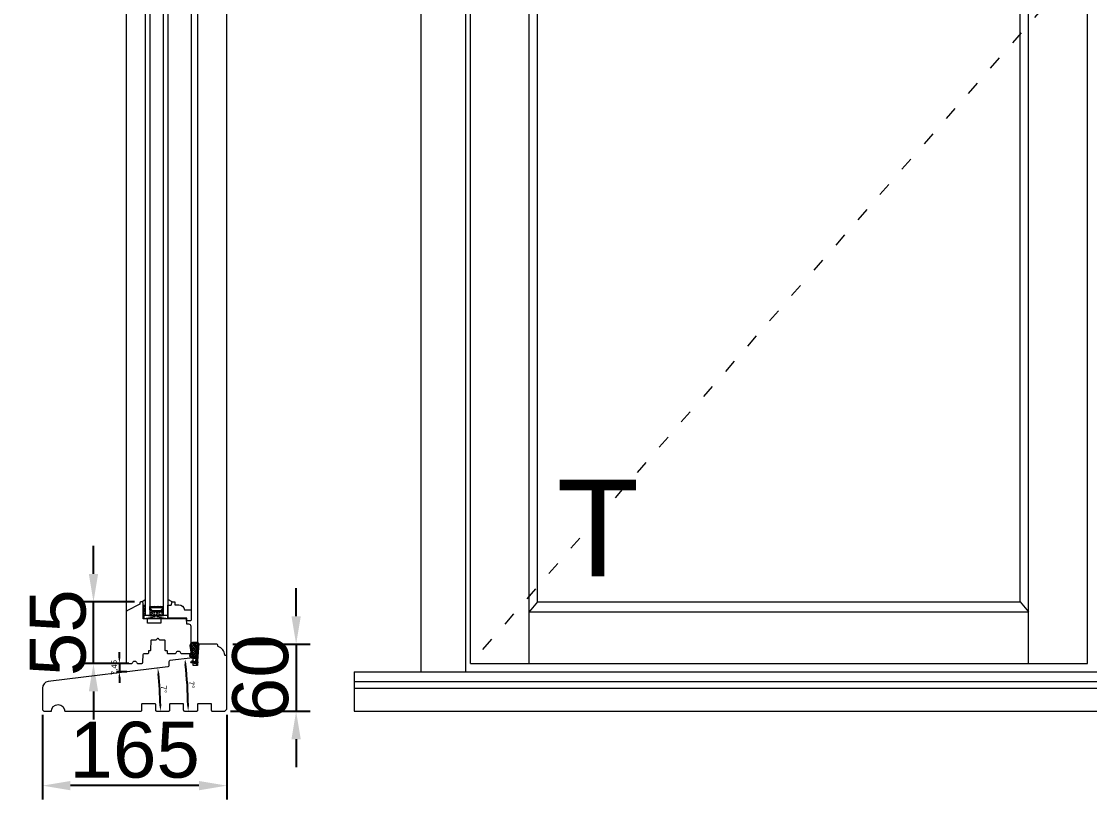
# Model space of a CAD drawing. Header units: millimetres. Extents: x 0 to 182016, y 11 to 3710.
# Drawn here: x 123894 to 124850, y 1064 to 1759 of the extents above; entities that cross this region are included whole.
import ezdxf

# ---------------------------------------------------------------- set-up
doc = ezdxf.new("R2010")
doc.units = ezdxf.units.MM
doc.linetypes.add('ACAD_ISO03W100', pattern=[30, 12, -18])
doc.layers.add('Matmenys', color=10, linetype='Continuous', lineweight=20)
doc.layers.add('Testinės profilio linijos', color=7, linetype='Continuous', lineweight=5)
doc.styles.get("Standard").update_dxf_attribs({"font": 'arial.ttf'})
doc.dimstyles.new('2', dxfattribs={"dimscale": 2, "dimtxt": 2.5, "dimasz": 2.5, "dimexe": 1.25, "dimexo": 0.625, "dimtad": 1, "dimtxsty": 'Standard', "dimcen": 2.5, "dimadec": 0, "dimazin": 0, "dimtfac": 1, "dimtmove": 0, "dimatfit": 3, "dimfxl": 1, "dimarcsym": 0})
doc.dimstyles.new('Padidinti matmenys', dxfattribs={"dimscale": 10, "dimtxt": 5, "dimasz": 2.5, "dimexe": 1.25, "dimexo": 0.625, "dimtad": 1, "dimdec": 1, "dimtxsty": 'Standard', "dimcen": 2.5, "dimadec": 0, "dimazin": 0, "dimtfac": 1, "dimtdec": 1, "dimtmove": 0, "dimatfit": 3, "dimfxl": 1, "dimarcsym": 0})

# ---------------------------------------------------------------- blocks, each defined once
blk = doc.blocks.new('*D1844')
at = {"color": 0, "lineweight": -2, "transparency": 16777216}
for p, q in [((124140.02, 1227.5), (124140.02, 1252.5)), ((124083.4, 1202.5), (124152.52, 1202.5)), ((124140.02, 1202.5), (124140.02, 1142.5)), ((124081.4, 1142.5), (124152.52, 1142.5)), ((124140.02, 1117.5), (124140.02, 1092.5))]:
    blk.add_line(p, q, dxfattribs=at)
at = {"color": 0, "transparency": 16777216}
for points in [[(124135.85, 1227.5), (124144.18, 1227.5), (124140.02, 1202.5)], [(124135.85, 1117.5), (124144.18, 1117.5), (124140.02, 1142.5)]]:
    blk.add_solid(points, dxfattribs=at)
at = {"layer": 'Defpoints', "color": 0, "transparency": 16777216}
for p in [(124077.15, 1202.5), (124075.15, 1142.5), (124140.02, 1142.5)]:
    blk.add_point(p, dxfattribs=at)
at = {"color": 0, "lineweight": 5, "transparency": 16777216, "insert": (124108.24, 1172.5), "char_height": 50, "attachment_point": 5, "rotation": 90}
blk.add_mtext('60', dxfattribs=at)
blk = doc.blocks.new('*D1845')
at = {"color": 0, "lineweight": -2, "transparency": 16777216}
for p, q in [((123913.15, 1139.25), (123913.15, 1063.54)), ((124078.15, 1139.25), (124078.15, 1063.54)), ((124053.15, 1076.04), (123938.15, 1076.04))]:
    blk.add_line(p, q, dxfattribs=at)
at = {"color": 0, "transparency": 16777216}
for points in [[(123938.15, 1080.2), (123938.15, 1071.87), (123913.15, 1076.04)], [(124053.15, 1080.2), (124053.15, 1071.87), (124078.15, 1076.04)]]:
    blk.add_solid(points, dxfattribs=at)
at = {"layer": 'Defpoints', "color": 0, "transparency": 16777216}
for p in [(123913.15, 1145.5), (124078.15, 1145.5), (123913.15, 1076.04)]:
    blk.add_point(p, dxfattribs=at)
at = {"color": 0, "lineweight": 5, "transparency": 16777216, "insert": (123995.65, 1107.81), "char_height": 50, "attachment_point": 5}
blk.add_mtext('165', dxfattribs=at)
blk = doc.blocks.new('*D1846')
at = {"layer": 'Defpoints', "color": 0, "transparency": 16777216}
for p in [(123991.58, 1185.3), (123981.98, 1177.85), (123989.91, 1177.85)]:
    blk.add_point(p, dxfattribs=at)
at = {"layer": 'Matmenys', "color": 0, "lineweight": -2, "transparency": 16777216}
for p, q in [((123981.98, 1190.3), (123981.98, 1195.3)), ((123990.33, 1185.3), (123979.48, 1185.3)), ((123981.98, 1185.3), (123981.98, 1177.85)), ((123988.66, 1177.85), (123979.48, 1177.85)), ((123981.98, 1172.85), (123981.98, 1167.85))]:
    blk.add_line(p, q, dxfattribs=at)
at = {"layer": 'Matmenys', "color": 0, "transparency": 16777216}
for points in [[(123981.14, 1190.3), (123982.81, 1190.3), (123981.98, 1185.3)], [(123981.14, 1172.85), (123982.81, 1172.85), (123981.98, 1177.85)]]:
    blk.add_solid(points, dxfattribs=at)
at = {"layer": 'Matmenys', "color": 0, "lineweight": 5, "transparency": 16777216, "insert": (123977.73, 1181.58), "char_height": 5, "attachment_point": 5, "rotation": 90}
blk.add_mtext('7,45', dxfattribs=at)
blk = doc.blocks.new('*D1847')
at = {"layer": 'Defpoints', "color": 0, "transparency": 16777216}
for p in [(123989.91, 1177.85), (124025.28, 1182.19), (124018.4, 1155.53), (124015.15, 1142.7), (124026.15, 1142.7)]:
    blk.add_point(p, dxfattribs=at)
at = {"layer": 'Matmenys', "color": 0, "lineweight": -2, "transparency": 16777216}
blk.add_arc((123703.63, 1142.7), 315.03, 0.90939, 6.09061, dxfattribs=at)
at = {"layer": 'Matmenys', "color": 0, "transparency": 16777216}
for points in [[(124016.05, 1176.03), (124017.71, 1176.22), (124016.31, 1181.09)], [(124019.45, 1147.71), (124017.79, 1147.69), (124018.66, 1142.7)]]:
    blk.add_solid(points, dxfattribs=at)
at = {"layer": 'Matmenys', "color": 0, "lineweight": 5, "transparency": 16777216, "insert": (124021.81, 1162.16), "char_height": 5, "attachment_point": 5, "rotation": 273.5}
blk.add_mtext('7°', dxfattribs=at)
blk = doc.blocks.new('*D1848')
at = {"layer": 'Defpoints', "color": 0, "transparency": 16777216}
for p in [(124027.07, 1187.77), (124047.63, 1190.3), (124042.18, 1173.9), (124040.15, 1142.7), (124051.15, 1142.7)]:
    blk.add_point(p, dxfattribs=at)
at = {"layer": 'Matmenys', "color": 0, "lineweight": -2, "transparency": 16777216}
blk.add_arc((123659.99, 1142.7), 383.46, 0.7471, 6.2529, dxfattribs=at)
at = {"layer": 'Matmenys', "color": 0, "transparency": 16777216}
for points in [[(124040.34, 1184.37), (124041.99, 1184.56), (124040.59, 1189.43)], [(124044.25, 1147.71), (124042.58, 1147.7), (124043.45, 1142.7)]]:
    blk.add_solid(points, dxfattribs=at)
at = {"layer": 'Matmenys', "color": 0, "lineweight": 5, "transparency": 16777216, "insert": (124046.48, 1166.29), "char_height": 5, "attachment_point": 5, "rotation": 273.49212}
blk.add_mtext('7°', dxfattribs=at)
blk = doc.blocks.new('*D2121')
at = {"color": 0, "lineweight": -2, "transparency": 16777216}
for p, q in [((123958.81, 1265.3), (123958.81, 1290.3)), ((123995.4, 1240.3), (123946.31, 1240.3)), ((123958.81, 1185.3), (123958.81, 1240.3)), ((123982.9, 1185.3), (123946.31, 1185.3)), ((123958.81, 1160.3), (123958.81, 1135.3))]:
    blk.add_line(p, q, dxfattribs=at)
at = {"color": 0, "transparency": 16777216}
for points in [[(123954.64, 1265.3), (123962.98, 1265.3), (123958.81, 1240.3)], [(123954.64, 1160.3), (123962.98, 1160.3), (123958.81, 1185.3)]]:
    blk.add_solid(points, dxfattribs=at)
at = {"layer": 'Defpoints', "color": 0, "transparency": 16777216}
for p in [(123958.81, 1240.3), (124001.65, 1240.3), (123989.15, 1185.3)]:
    blk.add_point(p, dxfattribs=at)
at = {"color": 0, "lineweight": 5, "transparency": 16777216, "insert": (123927.13, 1212.8), "char_height": 50, "attachment_point": 5, "rotation": 90}
blk.add_mtext('55', dxfattribs=at)

msp = doc.modelspace()

# ---------------------------------------------------------------- hatches: boundary and pattern name
at = {"lineweight": 0, "ltscale": 0.5}
h = msp.add_hatch(dxfattribs=at)
h.set_pattern_fill('ANSI37', color=256, scale=0.5, style=0)
h.set_pattern_definition([(45, (124003.1496, 1635.3015), (-1.122532, 1.122532), []), (135, (124003.1496, 1635.3015), (-1.122532, -1.122532), [])])
h.paths.add_polyline_path([(124005.1495921, 1237.3014505), (124005.1495921, 1228.3014505), (124003.1495921, 1228.3014505), (124003.1495921, 1237.3014505)])
at = {"lineweight": 0}
h = msp.add_hatch(dxfattribs=at)
h.set_pattern_fill('JIS_WOOD', color=256, style=0)
h.set_pattern_definition([(315, (111101.7406, 19979.07256), (-0.5, -0.5), [])])
h.paths.add_polyline_path([(124019.148883, 1231.3014505), (124011.148883, 1231.3014505), (124009.148883, 1233.3014505), (124009.148883, 1236.3014505), (124021.1854656, 1236.319184), (124021.148883, 1233.3014505)])
h.paths.add_polyline_path([(124011.5630966, 1232.3014505), (124018.7346695, 1232.3014505), (124020.148883, 1233.7156641), (124020.148883, 1235.3014505), (124010.148883, 1235.3014505), (124010.148883, 1233.7156641)], flags=16)
h = msp.add_hatch(dxfattribs=at)
h.set_pattern_fill('HEX', color=256, scale=0.25, style=0)
h.set_pattern_definition([(360, (111101.7406, 19979.0726), (-7e-16, -1.374815), [0.79375, -1.5875]), (240, (111101.7406, 19979.0726), (-1.190624716, 0.6874075), [0.79375, -1.5875]), (300, (111102.5343, 19979.0726), (-1.190624716, -0.6874075), [0.79375, -1.5875])])
h.paths.add_polyline_path([(124009.148883, 1228.3014505), (124009.148883, 1233.3014505), (124011.148883, 1231.3014505), (124019.148883, 1231.3014505), (124021.148883, 1233.3014505), (124021.1495921, 1228.3014505)])
at = {"layer": 'Matmenys'}
h = msp.add_hatch(dxfattribs=at)
h.set_pattern_fill('ANSI37', color=252, scale=0.5, angle=-183.5893456117, style=0)
h.set_pattern_definition([(221.4106544, (-148141.851, 4767.5161), (1.0500540025, -1.190606082), []), (311.4106544, (-148141.851, 4767.5161), (1.190606082, 1.0500540025), [])])
edge = h.paths.add_edge_path()
edge.add_arc((124051.4551684, 1200.5647522), 0.1, -3.5893456117, 86.4106543883)
edge.add_line((124051.4614289, 1200.664556), (124049.9137431, 1200.7616392))
edge.add_arc((124049.9293944, 1201.0111488), 0.25, 86.4106543883, 266.4106543883, ccw=False)
edge.add_line((124049.9450456, 1201.2606584), (124051.9917506, 1201.1322727))
edge.add_arc((124051.9854901, 1201.0324689), 0.1, -3.589345619, 86.4106543883, ccw=False)
edge.add_line((124052.0852939, 1201.0262084), (124052.1609369, 1201.0214635))
edge.add_line((124052.1609369, 1201.0214635), (124052.2852513, 1203.0032644))
edge.add_spline(control_points=[(124052.2852513, 1203.0032644), (124052.2734489, 1203.0824229), (124052.2622734, 1203.1524145), (124052.2404795, 1203.2361653), (124052.2310936, 1203.2597296), (124052.2183988, 1203.2836127), (124052.2121495, 1203.2916723), (124052.1865607, 1203.3161601), (124052.1573237, 1203.335053), (124052.0530039, 1203.3687563), (124051.9800717, 1203.3818782), (124051.7270887, 1203.4015804), (124051.5132545, 1203.3910821), (124051.0707761, 1203.3717539), (124050.8514472, 1203.3672786), (124050.4315563, 1203.3662024), (124050.2284702, 1203.3692344), (124049.6382629, 1203.3819448), (124049.2702127, 1203.3951212), (124048.5170313, 1203.3948595), (124048.1402815, 1203.3763632), (124047.547177, 1203.2731769), (124047.319606, 1203.2132828), (124046.9225049, 1203.0602472), (124046.7507172, 1202.9774978), (124046.4095494, 1202.7734977), (124046.2433468, 1202.6533828), (124045.952187, 1202.3859377), (124045.828607, 1202.2382641), (124045.6688883, 1201.9570795), (124045.6213344, 1201.8217833), (124045.5617294, 1201.5204844), (124045.5510261, 1201.3568844), (124045.56477, 1200.7722876), (124045.6595242, 1200.3083721), (124045.8312664, 1199.415876), (124045.914961, 1198.9887957), (124046.1261473, 1197.9104471), (124046.2598814, 1197.2523965), (124046.3848074, 1196.2592946), (124046.4153013, 1195.9556935), (124046.4396367, 1195.3336498), (124046.432096, 1195.0177458), (124046.3472117, 1194.4685375), (124046.285873, 1194.2324541), (124046.1134127, 1193.8318027), (124046.0185642, 1193.6731702), (124045.8342958, 1193.3745114), (124045.7444383, 1193.2330542), (124045.5883552, 1192.9312713), (124045.5183851, 1192.7662186), (124045.3986539, 1192.4010968), (124045.3556513, 1192.2001467), (124045.3317526, 1191.8607301), (124045.3449584, 1191.7187447), (124045.4049977, 1191.523524), (124045.4417379, 1191.4581962), (124045.550287, 1191.3314728), (124045.6223532, 1191.272295), (124045.8864407, 1191.1152174), (124046.127549, 1191.0337177), (124046.67796, 1190.9171004), (124046.9861551, 1190.8805689), (124047.5823729, 1190.8272974), (124047.8699239, 1190.808075), (124048.4004137, 1190.7647155), (124048.6486722, 1190.7425794), (124049.0534745, 1190.706365), (124049.2108778, 1190.6922786), (124049.5348102, 1190.6641565), (124049.7131275, 1190.6491204), (124050.0159945, 1190.5808354), (124050.1338165, 1190.5452004), (124050.3462953, 1190.4496037), (124050.4402101, 1190.3964567), (124050.5854038, 1190.277816), (124050.640422, 1190.2221938), (124050.7295139, 1190.0984266), (124050.7623933, 1190.0347995), (124050.8105615, 1189.9159355), (124050.8274428, 1189.8588584), (124050.8533867, 1189.758278), (124050.8631043, 1189.7138824), (124050.8721402, 1189.6728861)], knot_values=[0, 0, 0, 0, 0.2245066002, 0.2245066002, 0.377043448, 0.377043448, 0.5295802957, 0.5295802957, 0.8082977366, 0.8082977366, 1.0870151774, 1.0870151774, 1.6244414062, 1.6244414062, 2.161867635, 2.161867635, 2.6992938638, 2.6992938638, 3.7741463214, 3.7741463214, 5.0334406395, 5.0334406395, 5.8656302806, 5.8656302806, 6.5060139406, 6.5060139406, 7.1463976006, 7.1463976006, 7.7996240151, 7.7996240151, 8.3563201169, 8.3563201169, 8.9130162187, 8.9130162187, 10.239934143, 10.239934143, 11.5668520673, 11.5668520673, 13.5970761059, 13.5970761059, 14.4582175179, 14.4582175179, 15.3193589298, 15.3193589298, 15.9856015553, 15.9856015553, 16.5061017172, 16.5061017172, 17.0266018791, 17.0266018791, 17.547102041, 17.547102041, 18.1672448488, 18.1672448488, 18.7176261004, 18.7176261004, 19.1465766047, 19.1465766047, 19.5755271091, 19.5755271091, 20.3898249977, 20.3898249977, 21.2041228863, 21.2041228863, 21.9655448497, 21.9655448497, 22.7269668131, 22.7269668131, 23.2229068178, 23.2229068178, 23.7188468224, 23.7188468224, 24.0184411081, 24.0184411081, 24.2549295987, 24.2549295987, 24.4119994701, 24.4119994701, 24.5501072405, 24.5501072405, 24.6882150108, 24.6882150108, 24.8099116426, 24.8099116426, 24.8099116426, 24.8099116426], degree=3, periodic=0)
edge.add_line((124050.8721402, 1189.6728861), (124051.5549722, 1200.5584917))

# ---------------------------------------------------------------- linework, layer by layer
at = {"lineweight": 5}
for p, q in [((124251.8432431, 1177.851279), (124251.8432431, 2492.5318997)), ((124291.8432431, 1177.851279), (124291.8432431, 2452.5318993)), ((124295.8432431, 1185.3014505), (124295.8432431, 2448.5318993)), ((124348.5261492, 1185.3014505), (124348.5261492, 2448.5318993)), ((124794.9074179, 1185.3014505), (124794.9074179, 2448.5318993)), ((124847.5903236, 1185.3014505), (124847.5903236, 2448.5318993)), ((124355.8432435, 1240.3014505), (124355.8432435, 2010.0086796)), ((124787.5903236, 1240.3014505), (124787.5903236, 2010.0086796)), ((124355.8432435, 1240.3014505), (124348.5261492, 1231.3200767)), ((124355.8432435, 1240.3014505), (124787.5903236, 1240.3014505)), ((124787.5903236, 1240.3014505), (124794.9074179, 1231.3200767)), ((124348.5261492, 1231.3200767), (124794.9074179, 1231.3200767)), ((124295.8432431, 1185.3014505), (124847.5903236, 1185.3014505)), ((124191.8432431, 1177.851279), (126691.832014, 1177.851279)), ((124191.8432431, 1177.851279), (124191.8432431, 1142.5014505)), ((124191.8432431, 1169.0737208), (126691.832014, 1169.0737208)), ((124191.8432431, 1163.1184438), (126691.832014, 1163.1184438)), ((124191.8432431, 1142.5014505), (126691.832014, 1142.5014505))]:
    msp.add_line(p, q, dxfattribs=at)
at = {"lineweight": 9}
for p, q in [((124046.1495921, 2400.5318993), (124046.1495921, 1233.3014505)), ((124005.1495921, 2022.0086796), (124005.1495921, 1228.3015356)), ((124009.1495921, 2022.0086796), (124009.1495921, 1228.3015356)), ((124021.1495921, 2022.0086796), (124021.1495921, 1228.3015356)), ((124025.1495921, 2022.0086796), (124025.1495921, 1228.3015356))]:
    msp.add_line(p, q, dxfattribs=at)
at = {"linetype": 'ACAD_ISO03W100', "lineweight": 5}
msp.add_line((124847.5903236, 1816.9166749), (124295.8432431, 1185.3014505), dxfattribs=at)
at = {"lineweight": 0}
for p, q in [((124002.1495921, 1240.3014505), (124005.1495921, 1242.5881157)), ((124029.1495921, 1240.3014505), (124025.1495921, 1242.5881157)), ((124003.1495921, 1237.3014505), (124005.1495921, 1237.3014505)), ((124003.1495921, 1228.3014505), (124006.1495921, 1228.3014505)), ((124025.148883, 1228.3014505), (124004.148883, 1225.3014505)), ((124025.148883, 1225.3014505), (124004.148883, 1228.3014505))]:
    msp.add_line(p, q, dxfattribs=at)
for p, q in [((124051.4614289, 1200.664556), (124049.9137431, 1200.7616392)), ((124051.9917506, 1201.1322727), (124049.9450456, 1201.2606584)), ((124050.6244801, 1185.7247266), (124051.5549722, 1200.5584917)), ((124051.1281738, 1185.7679445), (124052.0852939, 1201.0262084)), ((124052.0852939, 1201.0262084), (124052.1609369, 1201.0214635)), ((124046.245683, 1186.2027107), (124046.4663379, 1187.1780626)), ((124050.5927735, 1185.2192642), (124046.245683, 1186.2027107)), ((124049.6863444, 1186.4495974), (124046.4663379, 1187.1780626)), ((124049.576017, 1185.9619214), (124049.6863444, 1186.4495974)), ((124050.6244801, 1185.7247266), (124049.576017, 1185.9619214)), ((124050.5835345, 1185.0719782), (124050.5927735, 1185.2192642)), ((124051.0825537, 1185.0406758), (124050.5835345, 1185.0719782)), ((124052.1490184, 1186.0710171), (124051.0825537, 1185.0406758)), ((124052.1959164, 1186.8186577), (124051.1281738, 1185.7679445)), ((124052.1490184, 1186.0710171), (124052.1959164, 1186.8186577))]:
    msp.add_line(p, q)
at = {"color": 1}
for p, q in [((124052.2852513, 1203.0032644), (124051.329594, 1187.7683196)), ((124052.5819713, 1203.0475046), (124051.6206766, 1187.7226892)), ((124050.579172, 1189.6083133), (124050.4687425, 1187.847862))]:
    msp.add_line(p, q, dxfattribs=at)
at = {"lineweight": 5}
for points in [[(124003.079701, 1186.292724), (124003.1409414, 1193.3101771, -0.4116598905), (124004.1409033, 1194.3014505), (124007.6794287, 1194.3014505, 0.4040361542), (124008.1791412, 1194.7840008), (124008.2394815, 1196.5119204, -0.4040262258), (124008.5392987, 1196.8014505), (124009.5924204, 1196.8014505, 0.4091108014), (124010.0923442, 1197.2927243), (124010.244447, 1206.0066863, -0.4091108014), (124010.5444013, 1206.3014505), (124014.5682213, 1206.3014505, 0.1989123674), (124014.9217746, 1206.4478972), (124016.1874601, 1207.7135826, -0.4142135624), (124016.6117241, 1207.7135826), (124017.8774096, 1206.4478972, 0.1989123674), (124018.230963, 1206.3014505), (124022.2547829, 1206.3014505, -0.4091108014), (124022.5547372, 1206.0066863), (124022.70684, 1197.2927243, 0.4091108014), (124023.2067638, 1196.8014505), (124024.2598855, 1196.8014505, -0.4040262258), (124024.5597027, 1196.5119204), (124024.620043, 1194.7840008, 0.4040262258), (124025.1197384, 1194.3014505), (124032.2001024, 1194.3014505, 0.3563939587), (124032.6900003, 1194.7014505, -0.8164965809), (124036.6091839, 1194.7014505, 0.3563939587), (124037.0990818, 1194.3014505), (124045.1495921, 1194.3014505, 0.4142135624), (124046.1495921, 1195.3014505), (124046.1495921, 1218.3014505, 0.4142135624), (124044.1495921, 1220.3014505), (124042.4469855, 1220.3014505, -0.4116598905), (124042.1469969, 1220.5988326), (124042.1102831, 1224.8058138, 0.4116598905), (124041.6103022, 1225.3014505), (124019.6801552, 1225.3014505, 0.4116598905), (124019.1801742, 1224.8058138), (124019.1521873, 1221.5988326, -0.4116598905), (124018.8521987, 1221.3014505), (124007.4469855, 1221.3014505, -0.4116598905), (124007.1469969, 1221.5988326), (124007.11901, 1224.8058138, 0.4116598905), (124006.619029, 1225.3014505), (124003.1495921, 1225.3014505), (124003.1495921, 1239.3014505, 0.4142135624), (124002.1495921, 1240.3014505), (124001.158357, 1240.3014505, 0.4116598905), (124000.1583951, 1239.3101771), (124000.1495921, 1238.3014505), (123988.6801205, 1232.2030243, 0.2773245441), (123988.1495921, 1231.3200767), (123988.1495921, 1186.3014505, 0.4142135624), (123989.1495921, 1185.3014505), (123993.2001024, 1185.3014505, 0.3563939587), (123993.6900003, 1185.7014505, -0.8164965809), (123997.6091839, 1185.7014505, 0.3563939587), (123998.0990818, 1185.3014505), (124002.0797391, 1185.3014505, 0.4116598905)], [(123933.1495943, 1142.5014505), (124001.1495943, 1142.5014505, 0.4142135624), (124002.1495943, 1143.5014505), (124002.1495943, 1149.0014505, -0.4142135624), (124002.6495943, 1149.5014505), (124013.6495943, 1149.5014505, -0.4142135624), (124014.1495943, 1149.0014505), (124014.1495943, 1143.7014505, 0.4142135624), (124015.1495943, 1142.7014505), (124026.1495943, 1142.7014505, 0.4142135624), (124027.1495943, 1143.7014505), (124027.1495943, 1149.0014505, -0.4142135624), (124027.6495943, 1149.5014505), (124038.6495943, 1149.5014505, -0.4142135624), (124039.1495943, 1149.0014505), (124039.1495943, 1143.7014505, 0.4142135624), (124040.1495943, 1142.7014505), (124051.1495943, 1142.7014505, 0.4142135624), (124052.1495943, 1143.7014505), (124052.1495943, 1149.0014505, -0.4142135624), (124052.6495943, 1149.5014505), (124063.6495943, 1149.5014505, -0.4142135624), (124064.1495943, 1149.0014505), (124064.1495943, 1143.5014505, 0.4142135624), (124065.1495943, 1142.5014505), (124075.1495943, 1142.5014505, 0.4142135624), (124078.1495943, 1145.5014505), (124078.1495925, 1191.5014505, 0.4142135624), (124077.1495925, 1192.5014505), (124076.4402658, 1192.5014505, -0.4001549105), (124076.1406148, 1192.7869852, 0.3090857966), (124070.3523315, 1200.4362959, -0.3199404334), (124070.1477017, 1200.718119), (124070.1407895, 1201.5101771, 0.4116598904), (124069.1408275, 1202.5014505), (124053.2456257, 1202.5014505, 0.4116598905), (124052.2456638, 1201.5101771), (124052.1582428, 1191.492724, -0.2023892741), (124051.8495921, 1190.7788934), (124051.8495921, 1183.5014505), (124047.8495921, 1183.5014505), (124047.8495921, 1190.3014505), (124047.6889315, 1190.3014505, 0.0305527633), (124047.6279968, 1190.2977236), (124027.0668497, 1187.7731322, 0.3763733489), (124026.1887571, 1186.7893126), (124026.1572451, 1183.1783936, -0.3763733489), (124025.2791525, 1182.194574), (123918.4183782, 1169.0737208, 0.3788661087), (123913.1495943, 1163.1184438), (123913.1495943, 1144.5014505, 0.4142135624), (123915.1495943, 1142.5014505), (123921.1495943, 1142.5014505, -1)]]:
    msp.add_lwpolyline(points, format="xyb", close=True, dxfattribs=at)
at = {"lineweight": 0}
for points in [[(124019.148883, 1231.3014505), (124011.148883, 1231.3014505), (124009.148883, 1233.3014505), (124009.148883, 1236.3014505), (124021.148883, 1236.3014505), (124021.148883, 1233.3014505)], [(124018.7346695, 1232.3014505), (124011.5630966, 1232.3014505), (124010.148883, 1233.7156641), (124010.148883, 1235.3014505), (124020.148883, 1235.3014505), (124020.148883, 1233.7156641)], [(124025.148883, 1225.3014505), (124004.148883, 1225.3014505), (124004.148883, 1228.3014505), (124025.148883, 1228.3014505)]]:
    msp.add_lwpolyline(points, close=True, dxfattribs=at)
msp.add_lwpolyline([(124040.1495921, 1233.3014505), (124046.1495921, 1233.3014505), (124046.1495921, 1224.3014505, -0.4142135624), (124045.1495921, 1223.3014505), (124042.1495921, 1223.3014505), (124042.1495921, 1225.8014505), (124025.1495921, 1225.8014505), (124025.1495921, 1237.3014505), (124028.1495921, 1237.3014505), (124029.1495921, 1240.3014505), (124031.6495921, 1240.3014505), (124031.6495921, 1237.8014505), (124035.1746549, 1237.8014505, -0.3851703882), (124040.1495921, 1233.3014505)], format="xyb", dxfattribs=at)
for centre, radius, start, end in [((124049.9293944, 1201.0111488), 0.25, 86.4106543894, 266.4106543894), ((124051.4551684, 1200.5647522), 0.1, 356.4106543908, 86.4106543894), ((124051.9854901, 1201.0324689), 0.1, 356.4106543908, 86.4106543894)]:
    msp.add_arc(centre, radius, start, end)
at = {"color": 1}
msp.add_spline([(124052.5819713, 1203.0475046), (124052.4914746, 1203.409005), (124051.2176161, 1203.6785458), (124046.5252431, 1203.1901565), (124045.4352369, 1202.1469587), (124045.4166205, 1199.9834869), (124045.7469944, 1198.2854471), (124046.0939107, 1196.1200062), (124045.8944819, 1194.0832845), (124045.418313, 1193.2550398), (124045.1380496, 1191.4004996), (124047.8502281, 1190.5080537), (124049.3291038, 1190.3808862), (124050.0163716, 1190.2629148), (124050.458257, 1189.9607091), (124050.579172, 1189.6083133)], degree=3, dxfattribs=at)
msp.add_open_spline([(124052.2852513, 1203.0032644), (124052.2734489, 1203.0824229), (124052.2622734, 1203.1524145), (124052.2404795, 1203.2361653), (124052.2310936, 1203.2597296), (124052.2183988, 1203.2836127), (124052.2121495, 1203.2916723), (124052.1865607, 1203.3161601), (124052.1573237, 1203.335053), (124052.0530039, 1203.3687563), (124051.9800717, 1203.3818782), (124051.7270887, 1203.4015804), (124051.5132545, 1203.3910821), (124051.0707761, 1203.3717539), (124050.8514472, 1203.3672786), (124050.4315563, 1203.3662024), (124050.2284702, 1203.3692344), (124049.6382629, 1203.3819448), (124049.2702127, 1203.3951212), (124048.5170313, 1203.3948595), (124048.1402815, 1203.3763632), (124047.547177, 1203.2731769), (124047.319606, 1203.2132828), (124046.9225049, 1203.0602472), (124046.7507172, 1202.9774978), (124046.4095494, 1202.7734977), (124046.2433468, 1202.6533828), (124045.952187, 1202.3859377), (124045.828607, 1202.2382641), (124045.6688883, 1201.9570795), (124045.6213344, 1201.8217833), (124045.5617294, 1201.5204844), (124045.5510261, 1201.3568844), (124045.56477, 1200.7722876), (124045.6595242, 1200.3083721), (124045.8312664, 1199.415876), (124045.914961, 1198.9887957), (124046.1261473, 1197.9104471), (124046.2598814, 1197.2523965), (124046.3848074, 1196.2592946), (124046.4153013, 1195.9556935), (124046.4396367, 1195.3336498), (124046.432096, 1195.0177458), (124046.3472117, 1194.4685375), (124046.285873, 1194.2324541), (124046.1134127, 1193.8318027), (124046.0185642, 1193.6731702), (124045.8342958, 1193.3745114), (124045.7444383, 1193.2330542), (124045.5883552, 1192.9312713), (124045.5183851, 1192.7662186), (124045.3986539, 1192.4010968), (124045.3556513, 1192.2001467), (124045.3317526, 1191.8607301), (124045.3449584, 1191.7187447), (124045.4049977, 1191.523524), (124045.4417379, 1191.4581962), (124045.550287, 1191.3314728), (124045.6223532, 1191.272295), (124045.8864407, 1191.1152174), (124046.127549, 1191.0337177), (124046.67796, 1190.9171004), (124046.9861551, 1190.8805689), (124047.5823729, 1190.8272974), (124047.8699239, 1190.808075), (124048.4004137, 1190.7647155), (124048.6486722, 1190.7425794), (124049.0534745, 1190.706365), (124049.2108778, 1190.6922786), (124049.5348102, 1190.6641565), (124049.7131275, 1190.6491204), (124050.0159945, 1190.5808354), (124050.1338165, 1190.5452004), (124050.3462953, 1190.4496037), (124050.4402101, 1190.3964567), (124050.5854038, 1190.277816), (124050.640422, 1190.2221938), (124050.7295139, 1190.0984266), (124050.7623933, 1190.0347995), (124050.8105615, 1189.9159355), (124050.8274428, 1189.8588584), (124050.8533867, 1189.758278), (124050.8631043, 1189.7138824), (124050.8721402, 1189.6728861)], degree=3, knots=[0, 0, 0, 0, 0.2245066002, 0.2245066002, 0.377043448, 0.377043448, 0.5295802957, 0.5295802957, 0.8082977366, 0.8082977366, 1.0870151774, 1.0870151774, 1.6244414062, 1.6244414062, 2.161867635, 2.161867635, 2.6992938638, 2.6992938638, 3.7741463214, 3.7741463214, 5.0334406395, 5.0334406395, 5.8656302806, 5.8656302806, 6.5060139406, 6.5060139406, 7.1463976006, 7.1463976006, 7.7996240151, 7.7996240151, 8.3563201169, 8.3563201169, 8.9130162187, 8.9130162187, 10.239934143, 10.239934143, 11.5668520673, 11.5668520673, 13.5970761059, 13.5970761059, 14.4582175179, 14.4582175179, 15.3193589298, 15.3193589298, 15.9856015553, 15.9856015553, 16.5061017172, 16.5061017172, 17.0266018791, 17.0266018791, 17.547102041, 17.547102041, 18.1672448488, 18.1672448488, 18.7176261004, 18.7176261004, 19.1465766047, 19.1465766047, 19.5755271091, 19.5755271091, 20.3898249977, 20.3898249977, 21.2041228863, 21.2041228863, 21.9655448497, 21.9655448497, 22.7269668131, 22.7269668131, 23.2229068178, 23.2229068178, 23.7188468224, 23.7188468224, 24.0184411081, 24.0184411081, 24.2549295987, 24.2549295987, 24.4119994701, 24.4119994701, 24.5501072405, 24.5501072405, 24.6882150108, 24.6882150108, 24.8099116426, 24.8099116426, 24.8099116426, 24.8099116426], dxfattribs=at)
at = {"layer": 'Testinės profilio linijos', "lineweight": 5}
for p, q in [((124052.1495921, 1191.3699135), (124052.1495921, 2443.7179177)), ((124078.1495923, 1191.5008454), (124078.1495911, 2443.3997816)), ((123988.1495927, 2401.8479239), (123988.1495921, 1231.3200767))]:
    msp.add_line(p, q, dxfattribs=at)

# ---------------------------------------------------------------- texts
at = {"layer": 'Matmenys', "color": 0}
msp.add_text('T', height=86.4, dxfattribs=at).set_placement((124373.0984596, 1263.1549877))

# ---------------------------------------------------------------- dimensions: what is measured, and where the dimension line sits
at = {"color": 1, "lineweight": 5}
for base, p1, p2, picture, middle in [((123958.8086553, 1240.3014505), (123989.1495921, 1185.3014505), (124001.6539746, 1240.3014505), '*D2121', (123958.8086553, 1212.8014505)), ((124140.017576, 1142.5014505), (124077.1495921, 1202.5014505), (124075.1495943, 1142.5014505), '*D1844', (124140.017576, 1172.5014505))]:
    dim = msp.add_linear_dim(base=base, p1=p1, p2=p2, angle=90, dimstyle='Padidinti matmenys', dxfattribs=at)
    dim.commit()
    dim.dimension.update_dxf_attribs({"geometry": picture, "text_midpoint": middle, "dimtype": 160})
dim = msp.add_linear_dim(base=(123913.1495943, 1076.0357916), p1=(124078.1495943, 1145.5014505), p2=(123913.1495943, 1145.5014505), dimstyle='Padidinti matmenys', dxfattribs=at)
dim.commit()
dim.dimension.update_dxf_attribs({"geometry": '*D1845', "text_midpoint": (123995.6495943, 1107.814441)})
at = {"layer": 'Matmenys', "lineweight": 5}
dim = msp.add_linear_dim(base=(123981.9772001, 1177.851279), p1=(123991.5847707, 1185.3014505), p2=(123989.9058534, 1177.851279), angle=90, dimstyle='2', dxfattribs=at)
dim.commit()
dim.dimension.update_dxf_attribs({"geometry": '*D1846', "text_midpoint": (123981.9772001, 1181.5763648), "dimtype": 160})
dim = msp.add_angular_dim_2l(base=(124042.175556, 1173.8991915), line1=((124040.1495943, 1142.7014505), (124051.1495943, 1142.7014505)), line2=((124047.6279968, 1190.2977236), (124027.0668497, 1187.7731322)), dimstyle='2', dxfattribs=at)
dim.commit()
dim.dimension.update_dxf_attribs({"geometry": '*D1848', "text_midpoint": (124042.734754, 1166.0584342), "dimtype": 162})
dim = msp.add_angular_dim_2l(base=(124018.3977292, 1155.5271111), line1=((124015.1495943, 1142.7014505), (124026.1495943, 1142.7014505)), line2=((124025.2791525, 1182.194574), (123989.9058534, 1177.851279)), dimstyle='2', dxfattribs=at)
dim.commit()
dim.dimension.update_dxf_attribs({"geometry": '*D1847', "text_midpoint": (124021.8143432, 1162.1622262)})

doc.saveas('drawing.dxf')
